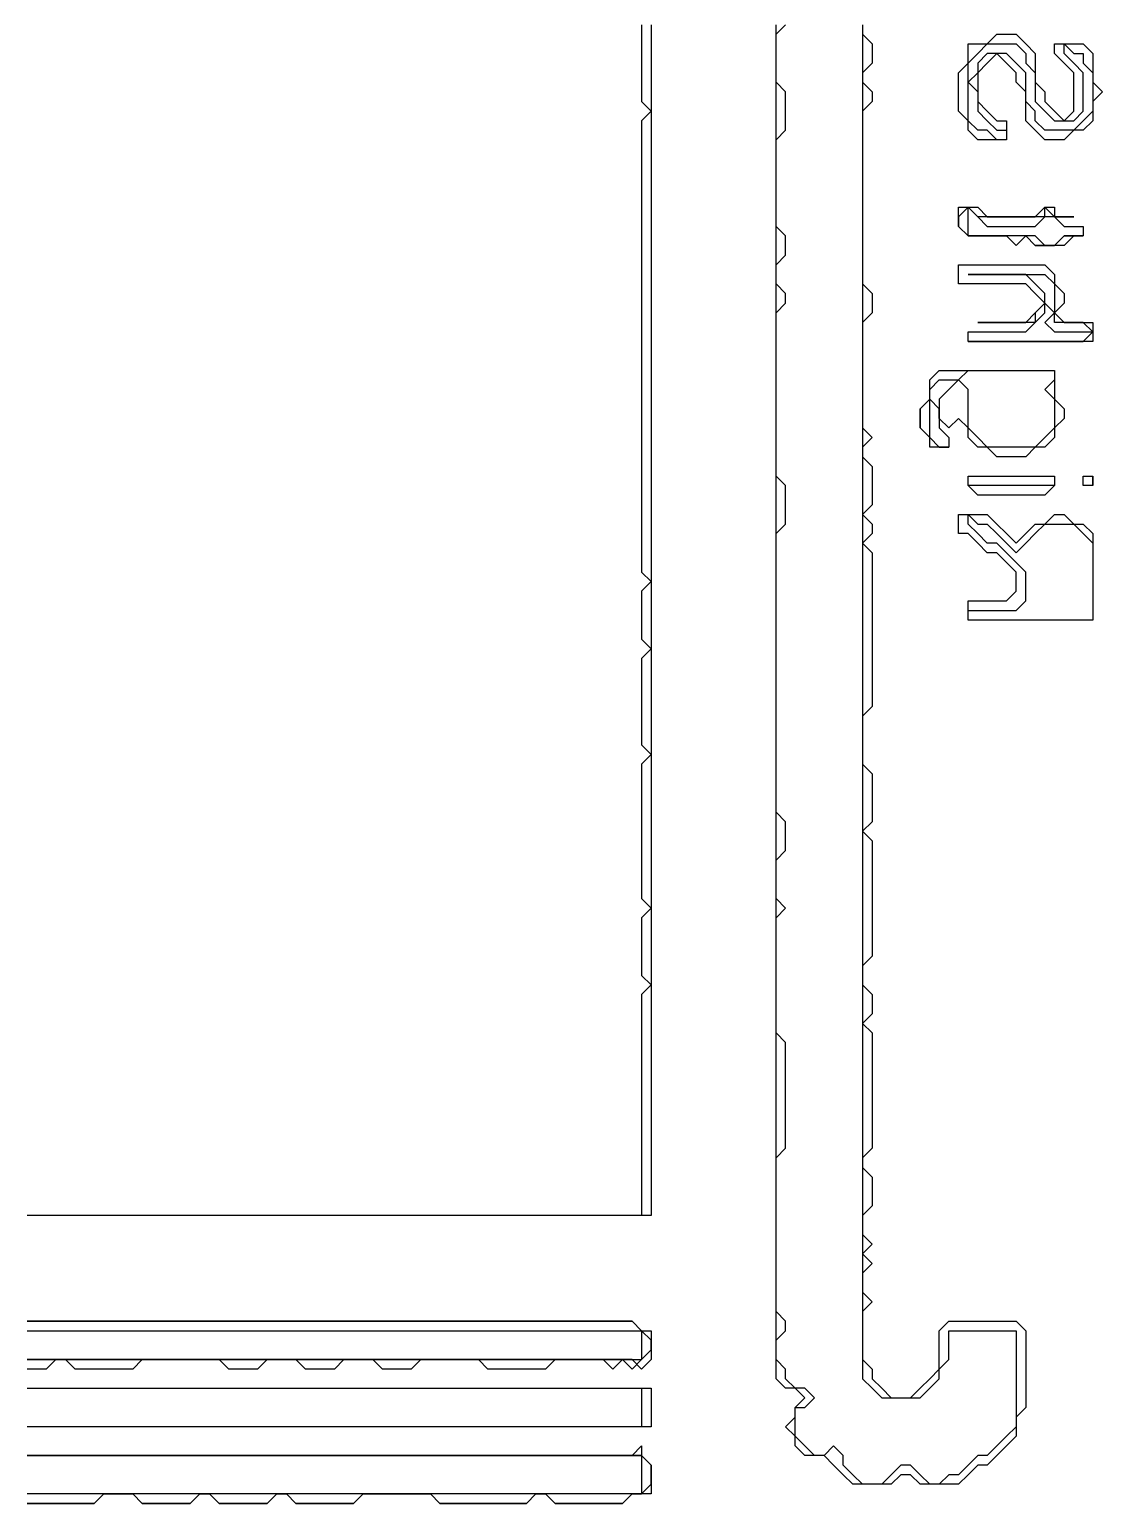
# Model space of a CAD drawing. Header units: metres. Extents: x 61 to 947, y 23 to 655.
# Drawn here: x 835.2 to 947, y 357 to 510.5 of the extents above; entities that cross this region are included whole.
import ezdxf

# ---------------------------------------------------------------- set-up
doc = ezdxf.new("R2010")
doc.units = ezdxf.units.M

msp = doc.modelspace()

# ---------------------------------------------------------------- linework, layer by layer
for points in [[(899, 511, 0), (899, 510, 0), (899, 509, 0), (899, 508, 0), (899, 507, 0), (899, 506, 0), (899, 505, 0), (899, 504, 0), (899, 503, 0), (900, 502, 0), (899, 501, 0), (899, 500, 0), (899, 499, 0), (899, 498, 0), (899, 497, 0), (899, 496, 0), (899, 495, 0), (899, 494, 0), (899, 493, 0), (899, 492, 0), (899, 491, 0), (899, 490, 0), (899, 489, 0), (899, 488, 0), (899, 487, 0), (899, 486, 0), (899, 485, 0), (899, 484, 0), (899, 483, 0), (899, 482, 0), (899, 481, 0), (899, 480, 0), (899, 479, 0), (899, 478, 0), (899, 477, 0), (899, 476, 0), (899, 475, 0), (899, 474, 0), (899, 473, 0), (899, 472, 0), (899, 471, 0), (899, 470, 0), (899, 469, 0), (899, 468, 0), (899, 467, 0), (899, 466, 0), (899, 465, 0), (899, 464, 0), (899, 463, 0), (899, 462, 0), (899, 461, 0), (899, 460, 0), (899, 459, 0), (899, 458, 0), (899, 457, 0), (899, 456, 0), (899, 455, 0), (899, 454, 0), (900, 453, 0), (899, 452, 0), (899, 451, 0), (899, 450, 0), (899, 449, 0), (899, 448, 0), (899, 447, 0), (900, 446, 0), (899, 445, 0), (899, 444, 0), (899, 443, 0), (899, 442, 0), (899, 441, 0), (899, 440, 0), (899, 439, 0), (899, 438, 0), (899, 437, 0), (899, 436, 0), (900, 435, 0), (899, 434, 0), (899, 433, 0), (899, 432, 0), (899, 431, 0), (899, 430, 0), (899, 429, 0), (899, 428, 0), (899, 427, 0), (899, 426, 0), (899, 425, 0), (899, 424, 0), (899, 423, 0), (899, 422, 0), (899, 421, 0), (899, 420, 0), (900, 419, 0), (899, 418, 0), (899, 417, 0), (899, 416, 0), (899, 415, 0), (899, 414, 0), (899, 413, 0), (899, 412, 0), (900, 411, 0), (899, 410, 0), (899, 409, 0), (899, 408, 0), (899, 407, 0), (899, 406, 0), (899, 405, 0), (899, 404, 0), (899, 403, 0), (899, 402, 0), (899, 401, 0), (899, 400, 0), (899, 399, 0), (899, 398, 0), (899, 397, 0), (899, 396, 0), (899, 395, 0), (899, 394, 0), (899, 393, 0), (899, 392, 0), (899, 391, 0), (899, 390, 0), (899, 389, 0), (899, 388, 0), (899, 387, 0), (898, 387, 0), (897, 387, 0), (896, 387, 0), (895, 387, 0), (894, 387, 0), (893, 387, 0), (892, 387, 0), (891, 387, 0), (890, 387, 0), (889, 387, 0), (888, 387, 0), (887, 387, 0), (886, 387, 0), (885, 387, 0), (884, 387, 0), (883, 387, 0), (882, 387, 0), (881, 387, 0), (880, 387, 0), (879, 387, 0), (878, 387, 0), (877, 387, 0), (876, 387, 0), (875, 387, 0), (874, 387, 0), (873, 387, 0), (872, 387, 0), (871, 387, 0), (870, 387, 0), (869, 387, 0), (868, 387, 0), (867, 387, 0), (866, 387, 0), (865, 387, 0), (864, 387, 0), (863, 387, 0), (862, 387, 0), (861, 387, 0), (860, 387, 0), (859, 387, 0), (858, 387, 0), (857, 387, 0), (856, 387, 0), (855, 387, 0), (854, 387, 0), (853, 387, 0), (852, 387, 0), (851, 387, 0), (850, 387, 0), (849, 387, 0), (848, 387, 0), (847, 387, 0), (846, 387, 0), (845, 387, 0), (844, 387, 0), (843, 387, 0), (842, 387, 0), (841, 387, 0), (840, 387, 0), (839, 387, 0), (838, 387, 0), (837, 387, 0), (836, 387, 0), (835, 387, 0)], [(922, 511, 0), (922, 510, 0), (922, 509, 0), (922, 508, 0), (922, 507, 0), (922, 506, 0), (922, 505, 0), (922, 504, 0), (922, 503, 0), (922, 502, 0), (922, 501, 0), (922, 500, 0), (922, 499, 0), (922, 498, 0), (922, 497, 0), (922, 496, 0), (922, 495, 0), (922, 494, 0), (922, 493, 0), (922, 492, 0), (922, 491, 0), (922, 490, 0), (922, 489, 0), (922, 488, 0), (922, 487, 0), (922, 486, 0), (922, 485, 0), (922, 484, 0), (922, 483, 0), (922, 482, 0), (922, 481, 0), (922, 480, 0), (922, 479, 0), (922, 478, 0), (922, 477, 0), (922, 476, 0), (922, 475, 0), (922, 474, 0), (922, 473, 0), (922, 472, 0), (922, 471, 0), (922, 470, 0), (922, 469, 0), (922, 468, 0), (922, 467, 0), (922, 466, 0), (922, 465, 0), (922, 464, 0), (922, 463, 0), (922, 462, 0), (922, 461, 0), (922, 460, 0), (922, 459, 0), (922, 458, 0), (922, 457, 0), (922, 456, 0), (922, 455, 0), (922, 454, 0), (922, 453, 0), (922, 452, 0), (922, 451, 0), (922, 450, 0), (922, 449, 0), (922, 448, 0), (922, 447, 0), (922, 446, 0), (922, 445, 0), (922, 444, 0), (922, 443, 0), (922, 442, 0), (922, 441, 0), (922, 440, 0), (922, 439, 0), (922, 438, 0), (922, 437, 0), (922, 436, 0), (922, 435, 0), (922, 434, 0), (922, 433, 0), (922, 432, 0), (922, 431, 0), (922, 430, 0), (922, 429, 0), (922, 428, 0), (922, 427, 0), (922, 426, 0), (922, 425, 0), (922, 424, 0), (922, 423, 0), (922, 422, 0), (922, 421, 0), (922, 420, 0), (922, 419, 0), (922, 418, 0), (922, 417, 0), (922, 416, 0), (922, 415, 0), (922, 414, 0), (922, 413, 0), (922, 412, 0), (922, 411, 0), (922, 410, 0), (922, 409, 0), (922, 408, 0), (922, 407, 0), (922, 406, 0), (922, 405, 0), (922, 404, 0), (922, 403, 0), (922, 402, 0), (922, 401, 0), (922, 400, 0), (922, 399, 0), (922, 398, 0), (922, 397, 0), (922, 396, 0), (922, 395, 0), (922, 394, 0), (922, 393, 0), (922, 392, 0), (922, 391, 0), (922, 390, 0), (922, 389, 0), (922, 388, 0), (922, 387, 0), (922, 386, 0), (922, 385, 0), (922, 384, 0), (922, 383, 0), (922, 382, 0), (922, 381, 0), (922, 380, 0), (922, 379, 0), (922, 378, 0), (922, 377, 0), (922, 376, 0), (922, 375, 0), (922, 374, 0), (922, 373, 0), (922, 372, 0), (922, 371, 0), (922, 370, 0), (923, 369, 0), (924, 368, 0), (925, 368, 0), (926, 368, 0), (927, 368, 0), (928, 368, 0), (929, 369, 0), (930, 370, 0), (930, 371, 0), (931, 372, 0), (931, 373, 0), (931, 374, 0), (931, 375, 0), (932, 375, 0), (933, 375, 0), (934, 375, 0), (935, 375, 0), (936, 375, 0), (937, 375, 0), (938, 375, 0), (938, 374, 0), (938, 373, 0), (938, 372, 0), (938, 371, 0), (938, 370, 0), (938, 369, 0), (938, 368, 0), (938, 367, 0), (938, 366, 0), (938, 365, 0), (937, 364, 0), (936, 363, 0), (935, 362, 0), (934, 362, 0), (933, 361, 0), (932, 360, 0), (931, 360, 0), (930, 359, 0), (929, 359, 0), (928, 360, 0), (927, 361, 0), (926, 361, 0), (925, 360, 0), (924, 359, 0), (923, 359, 0), (922, 359, 0), (921, 360, 0), (920, 361, 0), (920, 362, 0), (919, 363, 0), (918, 362, 0), (917, 362, 0), (916, 363, 0), (915, 364, 0), (915, 365, 0), (915, 366, 0), (915, 367, 0), (916, 367, 0), (917, 368, 0), (916, 369, 0), (915, 369, 0), (914, 370, 0), (914, 371, 0), (913, 372, 0), (913, 373, 0), (913, 374, 0), (914, 375, 0), (914, 376, 0), (913, 377, 0), (913, 378, 0), (913, 379, 0), (913, 380, 0), (913, 381, 0), (913, 382, 0), (913, 383, 0), (913, 384, 0), (913, 385, 0), (913, 386, 0), (913, 387, 0), (913, 388, 0), (913, 389, 0), (913, 390, 0), (913, 391, 0), (913, 392, 0), (913, 393, 0), (914, 394, 0), (914, 395, 0), (914, 396, 0), (914, 397, 0), (914, 398, 0), (914, 399, 0), (914, 400, 0), (914, 401, 0), (914, 402, 0), (914, 403, 0), (914, 404, 0), (914, 405, 0), (913, 406, 0), (913, 407, 0), (913, 408, 0), (913, 409, 0), (913, 410, 0), (913, 411, 0), (913, 412, 0), (913, 413, 0), (913, 414, 0), (913, 415, 0), (913, 416, 0), (913, 417, 0), (913, 418, 0), (914, 419, 0), (913, 420, 0), (913, 421, 0), (913, 422, 0), (913, 423, 0), (913, 424, 0), (914, 425, 0), (914, 426, 0), (914, 427, 0), (914, 428, 0), (913, 429, 0), (913, 430, 0), (913, 431, 0), (913, 432, 0), (913, 433, 0), (913, 434, 0), (913, 435, 0), (913, 436, 0), (913, 437, 0), (913, 438, 0), (913, 439, 0), (913, 440, 0), (913, 441, 0), (913, 442, 0), (913, 443, 0), (913, 444, 0), (913, 445, 0), (913, 446, 0), (913, 447, 0), (913, 448, 0), (913, 449, 0), (913, 450, 0), (913, 451, 0), (913, 452, 0), (913, 453, 0), (913, 454, 0), (913, 455, 0), (913, 456, 0), (913, 457, 0), (913, 458, 0), (914, 459, 0), (914, 460, 0), (914, 461, 0), (914, 462, 0), (914, 463, 0), (913, 464, 0), (913, 465, 0), (913, 466, 0), (913, 467, 0), (913, 468, 0), (913, 469, 0), (913, 470, 0), (913, 471, 0), (913, 472, 0), (913, 473, 0), (913, 474, 0), (913, 475, 0), (913, 476, 0), (913, 477, 0), (913, 478, 0), (913, 479, 0), (913, 480, 0), (913, 481, 0), (914, 482, 0), (914, 483, 0), (913, 484, 0), (913, 485, 0), (913, 486, 0), (914, 487, 0), (914, 488, 0), (914, 489, 0), (913, 490, 0), (913, 491, 0), (913, 492, 0), (913, 493, 0), (913, 494, 0), (913, 495, 0), (913, 496, 0), (913, 497, 0), (913, 498, 0), (913, 499, 0), (914, 500, 0), (914, 501, 0), (914, 502, 0), (914, 503, 0), (914, 504, 0), (913, 505, 0), (913, 506, 0), (913, 507, 0), (913, 508, 0), (913, 509, 0), (913, 510, 0), (914, 511, 0)], [(835, 375, 0), (836, 375, 0), (837, 375, 0), (838, 375, 0), (839, 375, 0), (840, 375, 0), (841, 375, 0), (842, 375, 0), (843, 375, 0), (844, 375, 0), (845, 375, 0), (846, 375, 0), (847, 375, 0), (848, 375, 0), (849, 375, 0), (850, 375, 0), (851, 375, 0), (852, 375, 0), (853, 375, 0), (854, 375, 0), (855, 375, 0), (856, 375, 0), (857, 375, 0), (858, 375, 0), (859, 375, 0), (860, 375, 0), (861, 375, 0), (862, 375, 0), (863, 375, 0), (864, 375, 0), (865, 375, 0), (866, 375, 0), (867, 375, 0), (868, 375, 0), (869, 375, 0), (870, 375, 0), (871, 375, 0), (872, 375, 0), (873, 375, 0), (874, 375, 0), (875, 375, 0), (876, 375, 0), (877, 375, 0), (878, 375, 0), (879, 375, 0), (880, 375, 0), (881, 375, 0), (882, 375, 0), (883, 375, 0), (884, 375, 0), (885, 375, 0), (886, 375, 0), (887, 375, 0), (888, 375, 0), (889, 375, 0), (890, 375, 0), (891, 375, 0), (892, 375, 0), (893, 375, 0), (894, 375, 0), (895, 375, 0), (896, 375, 0), (897, 375, 0), (898, 375, 0), (899, 375, 0), (899, 374, 0), (899, 373, 0), (899, 372, 0), (898, 371, 0), (897, 372, 0), (896, 371, 0), (895, 372, 0), (894, 372, 0), (893, 372, 0), (892, 372, 0), (891, 372, 0), (890, 372, 0), (889, 371, 0), (888, 371, 0), (887, 371, 0), (886, 371, 0), (885, 371, 0), (884, 371, 0), (883, 371, 0), (882, 372, 0), (881, 372, 0), (880, 372, 0), (879, 372, 0), (878, 372, 0), (877, 372, 0), (876, 372, 0), (875, 371, 0), (874, 371, 0), (873, 371, 0), (872, 371, 0), (871, 372, 0), (870, 372, 0), (869, 372, 0), (868, 372, 0), (867, 371, 0), (866, 371, 0), (865, 371, 0), (864, 371, 0), (863, 372, 0), (862, 372, 0), (861, 372, 0), (860, 372, 0), (859, 371, 0), (858, 371, 0), (857, 371, 0), (856, 371, 0), (855, 372, 0), (854, 372, 0), (853, 372, 0), (852, 372, 0), (851, 372, 0), (850, 372, 0), (849, 372, 0), (848, 372, 0), (847, 372, 0), (846, 371, 0), (845, 371, 0), (844, 371, 0), (843, 371, 0), (842, 371, 0), (841, 371, 0), (840, 371, 0), (839, 372, 0), (838, 372, 0), (837, 371, 0), (836, 371, 0), (835, 371, 0)], [(835, 369, 0), (836, 369, 0), (837, 369, 0), (838, 369, 0), (839, 369, 0), (840, 369, 0), (841, 369, 0), (842, 369, 0), (843, 369, 0), (844, 369, 0), (845, 369, 0), (846, 369, 0), (847, 369, 0), (848, 369, 0), (849, 369, 0), (850, 369, 0), (851, 369, 0), (852, 369, 0), (853, 369, 0), (854, 369, 0), (855, 369, 0), (856, 369, 0), (857, 369, 0), (858, 369, 0), (859, 369, 0), (860, 369, 0), (861, 369, 0), (862, 369, 0), (863, 369, 0), (864, 369, 0), (865, 369, 0), (866, 369, 0), (867, 369, 0), (868, 369, 0), (869, 369, 0), (870, 369, 0), (871, 369, 0), (872, 369, 0), (873, 369, 0), (874, 369, 0), (875, 369, 0), (876, 369, 0), (877, 369, 0), (878, 369, 0), (879, 369, 0), (880, 369, 0), (881, 369, 0), (882, 369, 0), (883, 369, 0), (884, 369, 0), (885, 369, 0), (886, 369, 0), (887, 369, 0), (888, 369, 0), (889, 369, 0), (890, 369, 0), (891, 369, 0), (892, 369, 0), (893, 369, 0), (894, 369, 0), (895, 369, 0), (896, 369, 0), (897, 369, 0), (898, 369, 0), (899, 369, 0), (899, 368, 0), (899, 367, 0), (899, 366, 0), (899, 365, 0), (898, 365, 0), (897, 365, 0), (896, 365, 0), (895, 365, 0), (894, 365, 0), (893, 365, 0), (892, 365, 0), (891, 365, 0), (890, 365, 0), (889, 365, 0), (888, 365, 0), (887, 365, 0), (886, 365, 0), (885, 365, 0), (884, 365, 0), (883, 365, 0), (882, 365, 0), (881, 365, 0), (880, 365, 0), (879, 365, 0), (878, 365, 0), (877, 365, 0), (876, 365, 0), (875, 365, 0), (874, 365, 0), (873, 365, 0), (872, 365, 0), (871, 365, 0), (870, 365, 0), (869, 365, 0), (868, 365, 0), (867, 365, 0), (866, 365, 0), (865, 365, 0), (864, 365, 0), (863, 365, 0), (862, 365, 0), (861, 365, 0), (860, 365, 0), (859, 365, 0), (858, 365, 0), (857, 365, 0), (856, 365, 0), (855, 365, 0), (854, 365, 0), (853, 365, 0), (852, 365, 0), (851, 365, 0), (850, 365, 0), (849, 365, 0), (848, 365, 0), (847, 365, 0), (846, 365, 0), (845, 365, 0), (844, 365, 0), (843, 365, 0), (842, 365, 0), (841, 365, 0), (840, 365, 0), (839, 365, 0), (838, 365, 0), (837, 365, 0), (836, 365, 0), (835, 365, 0)], [(835, 362, 0), (836, 362, 0), (837, 362, 0), (838, 362, 0), (839, 362, 0), (840, 362, 0), (841, 362, 0), (842, 362, 0), (843, 362, 0), (844, 362, 0), (845, 362, 0), (846, 362, 0), (847, 362, 0), (848, 362, 0), (849, 362, 0), (850, 362, 0), (851, 362, 0), (852, 362, 0), (853, 362, 0), (854, 362, 0), (855, 362, 0), (856, 362, 0), (857, 362, 0), (858, 362, 0), (859, 362, 0), (860, 362, 0), (861, 362, 0), (862, 362, 0), (863, 362, 0), (864, 362, 0), (865, 362, 0), (866, 362, 0), (867, 362, 0), (868, 362, 0), (869, 362, 0), (870, 362, 0), (871, 362, 0), (872, 362, 0), (873, 362, 0), (874, 362, 0), (875, 362, 0), (876, 362, 0), (877, 362, 0), (878, 362, 0), (879, 362, 0), (880, 362, 0), (881, 362, 0), (882, 362, 0), (883, 362, 0), (884, 362, 0), (885, 362, 0), (886, 362, 0), (887, 362, 0), (888, 362, 0), (889, 362, 0), (890, 362, 0), (891, 362, 0), (892, 362, 0), (893, 362, 0), (894, 362, 0), (895, 362, 0), (896, 362, 0), (897, 362, 0), (898, 362, 0), (899, 362, 0), (899, 361, 0), (899, 360, 0), (899, 359, 0), (899, 358, 0), (898, 358, 0), (897, 358, 0), (896, 358, 0), (895, 358, 0), (894, 358, 0), (893, 358, 0), (892, 358, 0), (891, 358, 0), (890, 358, 0), (889, 358, 0), (888, 358, 0), (887, 358, 0), (886, 358, 0), (885, 358, 0), (884, 358, 0), (883, 358, 0), (882, 358, 0), (881, 358, 0), (880, 358, 0), (879, 358, 0), (878, 358, 0), (877, 358, 0), (876, 358, 0), (875, 358, 0), (874, 358, 0), (873, 358, 0), (872, 358, 0), (871, 358, 0), (870, 358, 0), (869, 358, 0), (868, 358, 0), (867, 358, 0), (866, 358, 0), (865, 358, 0), (864, 358, 0), (863, 358, 0), (862, 358, 0), (861, 358, 0), (860, 358, 0), (859, 358, 0), (858, 358, 0), (857, 358, 0), (856, 358, 0), (855, 358, 0), (854, 358, 0), (853, 358, 0), (852, 358, 0), (851, 358, 0), (850, 358, 0), (849, 358, 0), (848, 358, 0), (847, 358, 0), (846, 358, 0), (845, 358, 0), (844, 358, 0), (843, 358, 0), (842, 358, 0), (841, 358, 0), (840, 358, 0), (839, 358, 0), (838, 358, 0), (837, 358, 0), (836, 358, 0), (835, 358, 0)]]:
    msp.add_polyline3d(points)
for points in [[(936, 499, 0), (935, 500, 0), (934, 500, 0), (933, 501, 0), (933, 502, 0), (933, 503, 0), (933, 504, 0), (933, 505, 0), (933, 506, 0), (933, 507, 0), (934, 508, 0), (935, 509, 0), (936, 509, 0), (937, 509, 0), (938, 509, 0), (939, 508, 0), (939, 507, 0), (940, 506, 0), (940, 505, 0), (940, 504, 0), (940, 503, 0), (941, 502, 0), (942, 501, 0), (943, 501, 0), (944, 501, 0), (945, 502, 0), (945, 503, 0), (945, 504, 0), (945, 505, 0), (945, 506, 0), (944, 507, 0), (943, 508, 0), (943, 509, 0), (944, 508, 0), (945, 508, 0), (945, 507, 0), (946, 506, 0), (946, 505, 0), (946, 504, 0), (946, 503, 0), (946, 502, 0), (945, 501, 0), (944, 500, 0), (943, 500, 0), (942, 500, 0), (941, 500, 0), (940, 501, 0), (940, 502, 0), (939, 503, 0), (939, 504, 0), (939, 505, 0), (939, 506, 0), (938, 507, 0), (937, 508, 0), (936, 508, 0), (935, 508, 0), (934, 507, 0), (934, 506, 0), (933, 505, 0), (934, 504, 0), (934, 503, 0), (934, 502, 0), (935, 501, 0), (936, 500, 0), (937, 500, 0), (937, 499, 0)], [(941, 488, 0), (940, 489, 0), (939, 489, 0), (938, 489, 0), (937, 489, 0), (936, 489, 0), (935, 489, 0), (934, 489, 0), (933, 489, 0), (933, 490, 0), (933, 491, 0), (933, 492, 0), (934, 491, 0), (935, 490, 0), (936, 490, 0), (937, 490, 0), (938, 490, 0), (939, 490, 0), (940, 490, 0), (941, 491, 0), (941, 492, 0), (942, 492, 0), (942, 491, 0), (943, 490, 0), (944, 490, 0), (945, 490, 0), (945, 489, 0), (944, 489, 0), (943, 489, 0), (942, 488, 0)], [(933, 478, 0), (933, 479, 0), (934, 479, 0), (935, 479, 0), (936, 479, 0), (937, 479, 0), (938, 479, 0), (939, 479, 0), (940, 480, 0), (941, 481, 0), (941, 482, 0), (941, 483, 0), (940, 484, 0), (939, 485, 0), (938, 485, 0), (937, 485, 0), (936, 485, 0), (935, 485, 0), (934, 485, 0), (933, 485, 0), (934, 485, 0), (935, 485, 0), (936, 485, 0), (937, 485, 0), (938, 485, 0), (939, 485, 0), (940, 485, 0), (941, 485, 0), (942, 484, 0), (942, 483, 0), (942, 482, 0), (942, 481, 0), (941, 480, 0), (942, 479, 0), (943, 479, 0), (944, 479, 0), (945, 479, 0), (946, 479, 0), (946, 478, 0), (945, 478, 0), (944, 478, 0), (943, 478, 0), (942, 478, 0), (941, 478, 0), (940, 478, 0), (939, 478, 0), (938, 478, 0), (937, 478, 0), (936, 478, 0), (935, 478, 0), (934, 478, 0)], [(930, 467, 0), (929, 468, 0), (929, 469, 0), (929, 470, 0), (929, 471, 0), (929, 472, 0), (929, 473, 0), (930, 474, 0), (931, 474, 0), (932, 474, 0), (933, 475, 0), (934, 475, 0), (935, 475, 0), (936, 475, 0), (937, 475, 0), (938, 475, 0), (939, 475, 0), (940, 475, 0), (941, 475, 0), (942, 475, 0), (942, 474, 0), (941, 473, 0), (942, 472, 0), (942, 471, 0), (942, 470, 0), (942, 469, 0), (941, 468, 0), (940, 467, 0), (939, 467, 0), (938, 467, 0), (937, 467, 0), (936, 467, 0), (935, 467, 0), (934, 468, 0), (933, 469, 0), (933, 470, 0), (933, 471, 0), (933, 472, 0), (933, 473, 0), (932, 474, 0), (931, 473, 0), (930, 472, 0), (930, 471, 0), (930, 470, 0), (930, 469, 0), (931, 468, 0), (931, 467, 0)], [(933, 463, 0), (933, 464, 0), (934, 464, 0), (935, 464, 0), (936, 464, 0), (937, 464, 0), (938, 464, 0), (939, 464, 0), (940, 464, 0), (941, 464, 0), (942, 464, 0), (942, 463, 0), (941, 463, 0), (940, 463, 0), (939, 463, 0), (938, 463, 0), (937, 463, 0), (936, 463, 0), (935, 463, 0), (934, 463, 0)], [(945, 463, 0), (945, 464, 0), (946, 464, 0), (946, 463, 0)], [(933, 449, 0), (933, 450, 0), (934, 450, 0), (935, 450, 0), (936, 450, 0), (937, 450, 0), (938, 450, 0), (939, 451, 0), (939, 452, 0), (939, 453, 0), (939, 454, 0), (938, 455, 0), (937, 456, 0), (936, 457, 0), (935, 457, 0), (934, 458, 0), (933, 459, 0), (933, 460, 0), (934, 459, 0), (935, 459, 0), (936, 458, 0), (937, 457, 0), (938, 456, 0), (939, 457, 0), (940, 458, 0), (941, 459, 0), (942, 459, 0), (943, 459, 0), (944, 459, 0), (945, 458, 0), (946, 457, 0), (946, 456, 0), (946, 455, 0), (946, 454, 0), (946, 453, 0), (946, 452, 0), (946, 451, 0), (946, 450, 0), (946, 449, 0), (945, 449, 0), (944, 449, 0), (943, 449, 0), (942, 449, 0), (941, 449, 0), (940, 449, 0), (939, 449, 0), (938, 449, 0), (937, 449, 0), (936, 449, 0), (935, 449, 0), (934, 449, 0)]]:
    msp.add_polyline3d(points, close=True)
at = {"layer": '1'}
for points in [[(900, 511, 0), (900, 510, 0), (900, 509, 0), (900, 508, 0), (900, 507, 0), (900, 506, 0), (900, 505, 0), (900, 504, 0), (900, 503, 0), (900, 502, 0), (900, 501, 0), (900, 500, 0), (900, 499, 0), (900, 498, 0), (900, 497, 0), (900, 496, 0), (900, 495, 0), (900, 494, 0), (900, 493, 0), (900, 492, 0), (900, 491, 0), (900, 490, 0), (900, 489, 0), (900, 488, 0), (900, 487, 0), (900, 486, 0), (900, 485, 0), (900, 484, 0), (900, 483, 0), (900, 482, 0), (900, 481, 0), (900, 480, 0), (900, 479, 0), (900, 478, 0), (900, 477, 0), (900, 476, 0), (900, 475, 0), (900, 474, 0), (900, 473, 0), (900, 472, 0), (900, 471, 0), (900, 470, 0), (900, 469, 0), (900, 468, 0), (900, 467, 0), (900, 466, 0), (900, 465, 0), (900, 464, 0), (900, 463, 0), (900, 462, 0), (900, 461, 0), (900, 460, 0), (900, 459, 0), (900, 458, 0), (900, 457, 0), (900, 456, 0), (900, 455, 0), (900, 454, 0), (900, 453, 0), (900, 452, 0), (900, 451, 0), (900, 450, 0), (900, 449, 0), (900, 448, 0), (900, 447, 0), (900, 446, 0), (900, 445, 0), (900, 444, 0), (900, 443, 0), (900, 442, 0), (900, 441, 0), (900, 440, 0), (900, 439, 0), (900, 438, 0), (900, 437, 0), (900, 436, 0), (900, 435, 0), (900, 434, 0), (900, 433, 0), (900, 432, 0), (900, 431, 0), (900, 430, 0), (900, 429, 0), (900, 428, 0), (900, 427, 0), (900, 426, 0), (900, 425, 0), (900, 424, 0), (900, 423, 0), (900, 422, 0), (900, 421, 0), (900, 420, 0), (900, 419, 0), (900, 418, 0), (900, 417, 0), (900, 416, 0), (900, 415, 0), (900, 414, 0), (900, 413, 0), (900, 412, 0), (900, 411, 0), (900, 410, 0), (900, 409, 0), (900, 408, 0), (900, 407, 0), (900, 406, 0), (900, 405, 0), (900, 404, 0), (900, 403, 0), (900, 402, 0), (900, 401, 0), (900, 400, 0), (900, 399, 0), (900, 398, 0), (900, 397, 0), (900, 396, 0), (900, 395, 0), (900, 394, 0), (900, 393, 0), (900, 392, 0), (900, 391, 0), (900, 390, 0), (900, 389, 0), (900, 388, 0), (900, 387, 0), (899, 387, 0), (898, 387, 0), (897, 387, 0), (896, 387, 0), (895, 387, 0), (894, 387, 0), (893, 387, 0), (892, 387, 0), (891, 387, 0), (890, 387, 0), (889, 387, 0), (888, 387, 0), (887, 387, 0), (886, 387, 0), (885, 387, 0), (884, 387, 0), (883, 387, 0), (882, 387, 0), (881, 387, 0), (880, 387, 0), (879, 387, 0), (878, 387, 0), (877, 387, 0), (876, 387, 0), (875, 387, 0), (874, 387, 0), (873, 387, 0), (872, 387, 0), (871, 387, 0), (870, 387, 0), (869, 387, 0), (868, 387, 0), (867, 387, 0), (866, 387, 0), (865, 387, 0), (864, 387, 0), (863, 387, 0), (862, 387, 0), (861, 387, 0), (860, 387, 0), (859, 387, 0), (858, 387, 0), (857, 387, 0), (856, 387, 0), (855, 387, 0), (854, 387, 0), (853, 387, 0), (852, 387, 0), (851, 387, 0), (850, 387, 0), (849, 387, 0), (848, 387, 0), (847, 387, 0), (846, 387, 0), (845, 387, 0), (844, 387, 0), (843, 387, 0), (842, 387, 0), (841, 387, 0), (840, 387, 0), (839, 387, 0), (838, 387, 0), (837, 387, 0), (836, 387, 0), (835, 387, 0)], [(922, 511, 0), (922, 510, 0), (923, 509, 0), (923, 508, 0), (923, 507, 0), (922, 506, 0), (922, 505, 0), (923, 504, 0), (923, 503, 0), (922, 502, 0), (922, 501, 0), (922, 500, 0), (922, 499, 0), (922, 498, 0), (922, 497, 0), (922, 496, 0), (922, 495, 0), (922, 494, 0), (922, 493, 0), (922, 492, 0), (922, 491, 0), (922, 490, 0), (922, 489, 0), (922, 488, 0), (922, 487, 0), (922, 486, 0), (922, 485, 0), (922, 484, 0), (923, 483, 0), (923, 482, 0), (923, 481, 0), (922, 480, 0), (922, 479, 0), (922, 478, 0), (922, 477, 0), (922, 476, 0), (922, 475, 0), (922, 474, 0), (922, 473, 0), (922, 472, 0), (922, 471, 0), (922, 470, 0), (922, 469, 0), (923, 468, 0), (922, 467, 0), (922, 466, 0), (923, 465, 0), (923, 464, 0), (923, 463, 0), (923, 462, 0), (923, 461, 0), (922, 460, 0), (923, 459, 0), (923, 458, 0), (922, 457, 0), (923, 456, 0), (923, 455, 0), (923, 454, 0), (923, 453, 0), (923, 452, 0), (923, 451, 0), (923, 450, 0), (923, 449, 0), (923, 448, 0), (923, 447, 0), (923, 446, 0), (923, 445, 0), (923, 444, 0), (923, 443, 0), (923, 442, 0), (923, 441, 0), (923, 440, 0), (922, 439, 0), (922, 438, 0), (922, 437, 0), (922, 436, 0), (922, 435, 0), (922, 434, 0), (923, 433, 0), (923, 432, 0), (923, 431, 0), (923, 430, 0), (923, 429, 0), (923, 428, 0), (922, 427, 0), (923, 426, 0), (923, 425, 0), (923, 424, 0), (923, 423, 0), (923, 422, 0), (923, 421, 0), (923, 420, 0), (923, 419, 0), (923, 418, 0), (923, 417, 0), (923, 416, 0), (923, 415, 0), (923, 414, 0), (922, 413, 0), (922, 412, 0), (922, 411, 0), (923, 410, 0), (923, 409, 0), (923, 408, 0), (922, 407, 0), (923, 406, 0), (923, 405, 0), (923, 404, 0), (923, 403, 0), (923, 402, 0), (923, 401, 0), (923, 400, 0), (923, 399, 0), (923, 398, 0), (923, 397, 0), (923, 396, 0), (923, 395, 0), (923, 394, 0), (922, 393, 0), (922, 392, 0), (923, 391, 0), (923, 390, 0), (923, 389, 0), (923, 388, 0), (922, 387, 0), (922, 386, 0), (922, 385, 0), (923, 384, 0), (922, 383, 0), (923, 382, 0), (922, 381, 0), (922, 380, 0), (922, 379, 0), (923, 378, 0), (922, 377, 0), (922, 376, 0), (922, 375, 0), (922, 374, 0), (922, 373, 0), (922, 372, 0), (923, 371, 0), (923, 370, 0), (924, 369, 0), (925, 368, 0), (926, 368, 0), (927, 368, 0), (928, 369, 0), (929, 370, 0), (930, 371, 0), (930, 372, 0), (930, 373, 0), (930, 374, 0), (930, 375, 0), (931, 376, 0), (932, 376, 0), (933, 376, 0), (934, 376, 0), (935, 376, 0), (936, 376, 0), (937, 376, 0), (938, 376, 0), (939, 375, 0), (939, 374, 0), (939, 373, 0), (939, 372, 0), (939, 371, 0), (939, 370, 0), (939, 369, 0), (939, 368, 0), (939, 367, 0), (938, 366, 0), (938, 365, 0), (938, 364, 0), (937, 363, 0), (936, 362, 0), (935, 361, 0), (934, 361, 0), (933, 360, 0), (932, 359, 0), (931, 359, 0), (930, 359, 0), (929, 359, 0), (928, 359, 0), (927, 360, 0), (926, 360, 0), (925, 359, 0), (924, 359, 0), (923, 359, 0), (922, 359, 0), (921, 359, 0), (920, 360, 0), (919, 361, 0), (918, 362, 0), (917, 362, 0), (916, 362, 0), (915, 363, 0), (915, 364, 0), (914, 365, 0), (915, 366, 0), (915, 367, 0), (916, 368, 0), (915, 369, 0), (914, 369, 0), (913, 370, 0), (913, 371, 0), (913, 372, 0), (913, 373, 0), (913, 374, 0), (913, 375, 0), (913, 376, 0), (913, 377, 0), (913, 378, 0), (913, 379, 0), (913, 380, 0), (913, 381, 0), (913, 382, 0), (913, 383, 0), (913, 384, 0), (913, 385, 0), (913, 386, 0), (913, 387, 0), (913, 388, 0), (913, 389, 0), (913, 390, 0), (913, 391, 0), (913, 392, 0), (913, 393, 0), (913, 394, 0), (913, 395, 0), (913, 396, 0), (913, 397, 0), (913, 398, 0), (913, 399, 0), (913, 400, 0), (913, 401, 0), (913, 402, 0), (913, 403, 0), (913, 404, 0), (913, 405, 0), (913, 406, 0), (913, 407, 0), (913, 408, 0), (913, 409, 0), (913, 410, 0), (913, 411, 0), (913, 412, 0), (913, 413, 0), (913, 414, 0), (913, 415, 0), (913, 416, 0), (913, 417, 0), (913, 418, 0), (913, 419, 0), (913, 420, 0), (913, 421, 0), (913, 422, 0), (913, 423, 0), (913, 424, 0), (913, 425, 0), (913, 426, 0), (913, 427, 0), (913, 428, 0), (913, 429, 0), (913, 430, 0), (913, 431, 0), (913, 432, 0), (913, 433, 0), (913, 434, 0), (913, 435, 0), (913, 436, 0), (913, 437, 0), (913, 438, 0), (913, 439, 0), (913, 440, 0), (913, 441, 0), (913, 442, 0), (913, 443, 0), (913, 444, 0), (913, 445, 0), (913, 446, 0), (913, 447, 0), (913, 448, 0), (913, 449, 0), (913, 450, 0), (913, 451, 0), (913, 452, 0), (913, 453, 0), (913, 454, 0), (913, 455, 0), (913, 456, 0), (913, 457, 0), (913, 458, 0), (913, 459, 0), (913, 460, 0), (913, 461, 0), (913, 462, 0), (913, 463, 0), (913, 464, 0), (913, 465, 0), (913, 466, 0), (913, 467, 0), (913, 468, 0), (913, 469, 0), (913, 470, 0), (913, 471, 0), (913, 472, 0), (913, 473, 0), (913, 474, 0), (913, 475, 0), (913, 476, 0), (913, 477, 0), (913, 478, 0), (913, 479, 0), (913, 480, 0), (913, 481, 0), (913, 482, 0), (913, 483, 0), (913, 484, 0), (913, 485, 0), (913, 486, 0), (913, 487, 0), (913, 488, 0), (913, 489, 0), (913, 490, 0), (913, 491, 0), (913, 492, 0), (913, 493, 0), (913, 494, 0), (913, 495, 0), (913, 496, 0), (913, 497, 0), (913, 498, 0), (913, 499, 0), (913, 500, 0), (913, 501, 0), (913, 502, 0), (913, 503, 0), (913, 504, 0), (913, 505, 0), (913, 506, 0), (913, 507, 0), (913, 508, 0), (913, 509, 0), (913, 510, 0), (913, 511, 0)], [(835, 376, 0), (836, 376, 0), (837, 376, 0), (838, 376, 0), (839, 376, 0), (840, 376, 0), (841, 376, 0), (842, 376, 0), (843, 376, 0), (844, 376, 0), (845, 376, 0), (846, 376, 0), (847, 376, 0), (848, 376, 0), (849, 376, 0), (850, 376, 0), (851, 376, 0), (852, 376, 0), (853, 376, 0), (854, 376, 0), (855, 376, 0), (856, 376, 0), (857, 376, 0), (858, 376, 0), (859, 376, 0), (860, 376, 0), (861, 376, 0), (862, 376, 0), (863, 376, 0), (864, 376, 0), (865, 376, 0), (866, 376, 0), (867, 376, 0), (868, 376, 0), (869, 376, 0), (870, 376, 0), (871, 376, 0), (872, 376, 0), (873, 376, 0), (874, 376, 0), (875, 376, 0), (876, 376, 0), (877, 376, 0), (878, 376, 0), (879, 376, 0), (880, 376, 0), (881, 376, 0), (882, 376, 0), (883, 376, 0), (884, 376, 0), (885, 376, 0), (886, 376, 0), (887, 376, 0), (888, 376, 0), (889, 376, 0), (890, 376, 0), (891, 376, 0), (892, 376, 0), (893, 376, 0), (894, 376, 0), (895, 376, 0), (896, 376, 0), (897, 376, 0), (898, 376, 0), (899, 375, 0), (900, 375, 0), (900, 374, 0), (900, 373, 0), (900, 372, 0), (899, 371, 0), (898, 372, 0), (897, 372, 0), (896, 372, 0), (895, 372, 0), (894, 372, 0), (893, 372, 0), (892, 372, 0), (891, 372, 0), (890, 372, 0), (889, 372, 0), (888, 372, 0), (887, 372, 0), (886, 372, 0), (885, 372, 0), (884, 372, 0), (883, 372, 0), (882, 372, 0), (881, 372, 0), (880, 372, 0), (879, 372, 0), (878, 372, 0), (877, 372, 0), (876, 372, 0), (875, 372, 0), (874, 372, 0), (873, 372, 0), (872, 372, 0), (871, 372, 0), (870, 372, 0), (869, 372, 0), (868, 372, 0), (867, 372, 0), (866, 372, 0), (865, 372, 0), (864, 372, 0), (863, 372, 0), (862, 372, 0), (861, 372, 0), (860, 372, 0), (859, 372, 0), (858, 372, 0), (857, 372, 0), (856, 372, 0), (855, 372, 0), (854, 372, 0), (853, 372, 0), (852, 372, 0), (851, 372, 0), (850, 372, 0), (849, 372, 0), (848, 372, 0), (847, 372, 0), (846, 372, 0), (845, 372, 0), (844, 372, 0), (843, 372, 0), (842, 372, 0), (841, 372, 0), (840, 372, 0), (839, 372, 0), (838, 372, 0), (837, 372, 0), (836, 372, 0), (835, 372, 0)], [(835, 372, 0), (836, 372, 0), (837, 372, 0), (838, 372, 0), (839, 372, 0), (840, 372, 0), (841, 372, 0), (842, 372, 0), (843, 372, 0), (844, 372, 0), (845, 372, 0), (846, 372, 0), (847, 372, 0), (848, 372, 0), (849, 372, 0), (850, 372, 0), (851, 372, 0), (852, 372, 0), (853, 372, 0), (854, 372, 0), (855, 372, 0), (856, 372, 0), (857, 372, 0), (858, 372, 0), (859, 372, 0), (860, 372, 0), (861, 372, 0), (862, 372, 0), (863, 372, 0), (864, 372, 0), (865, 372, 0), (866, 372, 0), (867, 372, 0), (868, 372, 0), (869, 372, 0), (870, 372, 0), (871, 372, 0), (872, 372, 0), (873, 372, 0), (874, 372, 0), (875, 372, 0), (876, 372, 0), (877, 372, 0), (878, 372, 0), (879, 372, 0), (880, 372, 0), (881, 372, 0), (882, 372, 0), (883, 372, 0), (884, 372, 0), (885, 372, 0), (886, 372, 0), (887, 372, 0), (888, 372, 0), (889, 372, 0), (890, 372, 0), (891, 372, 0), (892, 372, 0), (893, 372, 0), (894, 372, 0), (895, 372, 0), (896, 372, 0), (897, 372, 0), (898, 372, 0), (899, 372, 0), (900, 373, 0), (900, 374, 0), (899, 375, 0), (898, 376, 0), (897, 376, 0), (896, 376, 0), (895, 376, 0), (894, 376, 0), (893, 376, 0), (892, 376, 0), (891, 376, 0), (890, 376, 0), (889, 376, 0), (888, 376, 0), (887, 376, 0), (886, 376, 0), (885, 376, 0), (884, 376, 0), (883, 376, 0), (882, 376, 0), (881, 376, 0), (880, 376, 0), (879, 376, 0), (878, 376, 0), (877, 376, 0), (876, 376, 0), (875, 376, 0), (874, 376, 0), (873, 376, 0), (872, 376, 0), (871, 376, 0), (870, 376, 0), (869, 376, 0), (868, 376, 0), (867, 376, 0), (866, 376, 0), (865, 376, 0), (864, 376, 0), (863, 376, 0), (862, 376, 0), (861, 376, 0), (860, 376, 0), (859, 376, 0), (858, 376, 0), (857, 376, 0), (856, 376, 0), (855, 376, 0), (854, 376, 0), (853, 376, 0), (852, 376, 0), (851, 376, 0), (850, 376, 0), (849, 376, 0), (848, 376, 0), (847, 376, 0), (846, 376, 0), (845, 376, 0), (844, 376, 0), (843, 376, 0), (842, 376, 0), (841, 376, 0), (840, 376, 0), (839, 376, 0), (838, 376, 0), (837, 376, 0), (836, 376, 0), (835, 376, 0)], [(835, 369, 0), (836, 369, 0), (837, 369, 0), (838, 369, 0), (839, 369, 0), (840, 369, 0), (841, 369, 0), (842, 369, 0), (843, 369, 0), (844, 369, 0), (845, 369, 0), (846, 369, 0), (847, 369, 0), (848, 369, 0), (849, 369, 0), (850, 369, 0), (851, 369, 0), (852, 369, 0), (853, 369, 0), (854, 369, 0), (855, 369, 0), (856, 369, 0), (857, 369, 0), (858, 369, 0), (859, 369, 0), (860, 369, 0), (861, 369, 0), (862, 369, 0), (863, 369, 0), (864, 369, 0), (865, 369, 0), (866, 369, 0), (867, 369, 0), (868, 369, 0), (869, 369, 0), (870, 369, 0), (871, 369, 0), (872, 369, 0), (873, 369, 0), (874, 369, 0), (875, 369, 0), (876, 369, 0), (877, 369, 0), (878, 369, 0), (879, 369, 0), (880, 369, 0), (881, 369, 0), (882, 369, 0), (883, 369, 0), (884, 369, 0), (885, 369, 0), (886, 369, 0), (887, 369, 0), (888, 369, 0), (889, 369, 0), (890, 369, 0), (891, 369, 0), (892, 369, 0), (893, 369, 0), (894, 369, 0), (895, 369, 0), (896, 369, 0), (897, 369, 0), (898, 369, 0), (899, 369, 0), (900, 369, 0), (900, 368, 0), (900, 367, 0), (900, 366, 0), (900, 365, 0), (899, 365, 0), (898, 365, 0), (897, 365, 0), (896, 365, 0), (895, 365, 0), (894, 365, 0), (893, 365, 0), (892, 365, 0), (891, 365, 0), (890, 365, 0), (889, 365, 0), (888, 365, 0), (887, 365, 0), (886, 365, 0), (885, 365, 0), (884, 365, 0), (883, 365, 0), (882, 365, 0), (881, 365, 0), (880, 365, 0), (879, 365, 0), (878, 365, 0), (877, 365, 0), (876, 365, 0), (875, 365, 0), (874, 365, 0), (873, 365, 0), (872, 365, 0), (871, 365, 0), (870, 365, 0), (869, 365, 0), (868, 365, 0), (867, 365, 0), (866, 365, 0), (865, 365, 0), (864, 365, 0), (863, 365, 0), (862, 365, 0), (861, 365, 0), (860, 365, 0), (859, 365, 0), (858, 365, 0), (857, 365, 0), (856, 365, 0), (855, 365, 0), (854, 365, 0), (853, 365, 0), (852, 365, 0), (851, 365, 0), (850, 365, 0), (849, 365, 0), (848, 365, 0), (847, 365, 0), (846, 365, 0), (845, 365, 0), (844, 365, 0), (843, 365, 0), (842, 365, 0), (841, 365, 0), (840, 365, 0), (839, 365, 0), (838, 365, 0), (837, 365, 0), (836, 365, 0), (835, 365, 0)], [(835, 362, 0), (836, 362, 0), (837, 362, 0), (838, 362, 0), (839, 362, 0), (840, 362, 0), (841, 362, 0), (842, 362, 0), (843, 362, 0), (844, 362, 0), (845, 362, 0), (846, 362, 0), (847, 362, 0), (848, 362, 0), (849, 362, 0), (850, 362, 0), (851, 362, 0), (852, 362, 0), (853, 362, 0), (854, 362, 0), (855, 362, 0), (856, 362, 0), (857, 362, 0), (858, 362, 0), (859, 362, 0), (860, 362, 0), (861, 362, 0), (862, 362, 0), (863, 362, 0), (864, 362, 0), (865, 362, 0), (866, 362, 0), (867, 362, 0), (868, 362, 0), (869, 362, 0), (870, 362, 0), (871, 362, 0), (872, 362, 0), (873, 362, 0), (874, 362, 0), (875, 362, 0), (876, 362, 0), (877, 362, 0), (878, 362, 0), (879, 362, 0), (880, 362, 0), (881, 362, 0), (882, 362, 0), (883, 362, 0), (884, 362, 0), (885, 362, 0), (886, 362, 0), (887, 362, 0), (888, 362, 0), (889, 362, 0), (890, 362, 0), (891, 362, 0), (892, 362, 0), (893, 362, 0), (894, 362, 0), (895, 362, 0), (896, 362, 0), (897, 362, 0), (898, 362, 0), (899, 363, 0), (899, 362, 0), (900, 361, 0), (900, 360, 0), (900, 359, 0), (900, 358, 0), (899, 358, 0), (898, 358, 0), (897, 357, 0), (896, 357, 0), (895, 357, 0), (894, 357, 0), (893, 357, 0), (892, 357, 0), (891, 357, 0), (890, 357, 0), (889, 358, 0), (888, 358, 0), (887, 357, 0), (886, 357, 0), (885, 357, 0), (884, 357, 0), (883, 357, 0), (882, 357, 0), (881, 357, 0), (880, 357, 0), (879, 357, 0), (878, 357, 0), (877, 358, 0), (876, 358, 0), (875, 358, 0), (874, 358, 0), (873, 358, 0), (872, 358, 0), (871, 358, 0), (870, 358, 0), (869, 357, 0), (868, 357, 0), (867, 357, 0), (866, 357, 0), (865, 357, 0), (864, 357, 0), (863, 357, 0), (862, 358, 0), (861, 358, 0), (860, 357, 0), (859, 357, 0), (858, 357, 0), (857, 357, 0), (856, 357, 0), (855, 357, 0), (854, 358, 0), (853, 358, 0), (852, 357, 0), (851, 357, 0), (850, 357, 0), (849, 357, 0), (848, 357, 0), (847, 357, 0), (846, 358, 0), (845, 358, 0), (844, 358, 0), (843, 358, 0), (842, 357, 0), (841, 357, 0), (840, 357, 0), (839, 357, 0), (838, 357, 0), (837, 357, 0), (836, 357, 0), (835, 357, 0)], [(835, 357, 0), (836, 357, 0), (837, 357, 0), (838, 357, 0), (839, 357, 0), (840, 357, 0), (841, 357, 0), (842, 357, 0), (843, 358, 0), (844, 358, 0), (845, 358, 0), (846, 358, 0), (847, 357, 0), (848, 357, 0), (849, 357, 0), (850, 357, 0), (851, 357, 0), (852, 357, 0), (853, 358, 0), (854, 358, 0), (855, 357, 0), (856, 357, 0), (857, 357, 0), (858, 357, 0), (859, 357, 0), (860, 357, 0), (861, 358, 0), (862, 358, 0), (863, 357, 0), (864, 357, 0), (865, 357, 0), (866, 357, 0), (867, 357, 0), (868, 357, 0), (869, 357, 0), (870, 358, 0), (871, 358, 0), (872, 358, 0), (873, 358, 0), (874, 358, 0), (875, 358, 0), (876, 358, 0), (877, 358, 0), (878, 357, 0), (879, 357, 0), (880, 357, 0), (881, 357, 0), (882, 357, 0), (883, 357, 0), (884, 357, 0), (885, 357, 0), (886, 357, 0), (887, 357, 0), (888, 358, 0), (889, 358, 0), (890, 357, 0), (891, 357, 0), (892, 357, 0), (893, 357, 0), (894, 357, 0), (895, 357, 0), (896, 357, 0), (897, 357, 0), (898, 358, 0), (899, 358, 0), (900, 359, 0), (900, 360, 0), (900, 361, 0), (899, 362, 0), (898, 362, 0), (897, 362, 0), (896, 362, 0), (895, 362, 0), (894, 362, 0), (893, 362, 0), (892, 362, 0), (891, 362, 0), (890, 362, 0), (889, 362, 0), (888, 362, 0), (887, 362, 0), (886, 362, 0), (885, 362, 0), (884, 362, 0), (883, 362, 0), (882, 362, 0), (881, 362, 0), (880, 362, 0), (879, 362, 0), (878, 362, 0), (877, 362, 0), (876, 362, 0), (875, 362, 0), (874, 362, 0), (873, 362, 0), (872, 362, 0), (871, 362, 0), (870, 362, 0), (869, 362, 0), (868, 362, 0), (867, 362, 0), (866, 362, 0), (865, 362, 0), (864, 362, 0), (863, 362, 0), (862, 362, 0), (861, 362, 0), (860, 362, 0), (859, 362, 0), (858, 362, 0), (857, 362, 0), (856, 362, 0), (855, 362, 0), (854, 362, 0), (853, 362, 0), (852, 362, 0), (851, 362, 0), (850, 362, 0), (849, 362, 0), (848, 362, 0), (847, 362, 0), (846, 362, 0), (845, 362, 0), (844, 362, 0), (843, 362, 0), (842, 362, 0), (841, 362, 0), (840, 362, 0), (839, 362, 0), (838, 362, 0), (837, 362, 0), (836, 362, 0), (835, 362, 0)]]:
    msp.add_polyline3d(points, dxfattribs=at)
for points in [[(934, 499, 0), (933, 500, 0), (933, 501, 0), (932, 502, 0), (932, 503, 0), (932, 504, 0), (932, 505, 0), (932, 506, 0), (933, 507, 0), (933, 508, 0), (933, 509, 0), (934, 509, 0), (935, 509, 0), (936, 510, 0), (937, 510, 0), (938, 510, 0), (939, 509, 0), (940, 508, 0), (940, 507, 0), (940, 506, 0), (940, 505, 0), (941, 504, 0), (941, 503, 0), (942, 502, 0), (943, 501, 0), (944, 502, 0), (944, 503, 0), (944, 504, 0), (944, 505, 0), (944, 506, 0), (943, 507, 0), (942, 508, 0), (942, 509, 0), (943, 509, 0), (944, 509, 0), (945, 509, 0), (946, 508, 0), (946, 507, 0), (946, 506, 0), (946, 505, 0), (947, 504, 0), (946, 503, 0), (946, 502, 0), (946, 501, 0), (945, 500, 0), (944, 500, 0), (943, 499, 0), (942, 499, 0), (941, 499, 0), (940, 500, 0), (939, 501, 0), (939, 502, 0), (939, 503, 0), (939, 504, 0), (938, 505, 0), (938, 506, 0), (937, 507, 0), (936, 508, 0), (935, 507, 0), (934, 506, 0), (934, 505, 0), (934, 504, 0), (934, 503, 0), (935, 502, 0), (936, 501, 0), (937, 501, 0), (937, 500, 0), (937, 499, 0), (936, 499, 0), (935, 499, 0)], [(938, 488, 0), (937, 489, 0), (936, 489, 0), (935, 489, 0), (934, 489, 0), (933, 489, 0), (932, 490, 0), (932, 491, 0), (932, 492, 0), (933, 492, 0), (934, 492, 0), (935, 491, 0), (936, 491, 0), (937, 491, 0), (938, 491, 0), (939, 491, 0), (940, 491, 0), (941, 492, 0), (942, 491, 0), (943, 491, 0), (944, 491, 0), (943, 491, 0), (942, 491, 0), (941, 491, 0), (940, 491, 0), (939, 491, 0), (938, 491, 0), (937, 491, 0), (936, 491, 0), (935, 491, 0), (934, 491, 0), (933, 492, 0), (932, 491, 0), (932, 490, 0), (933, 489, 0), (934, 489, 0), (935, 489, 0), (936, 489, 0), (937, 489, 0), (938, 488, 0), (939, 489, 0), (940, 488, 0), (941, 488, 0), (942, 488, 0), (943, 489, 0), (944, 489, 0), (945, 489, 0), (944, 489, 0), (943, 488, 0), (942, 488, 0), (941, 488, 0), (940, 488, 0), (939, 489, 0)], [(933, 478, 0), (934, 478, 0), (935, 478, 0), (936, 478, 0), (937, 478, 0), (938, 478, 0), (939, 478, 0), (940, 478, 0), (941, 478, 0), (942, 478, 0), (943, 478, 0), (944, 478, 0), (945, 478, 0), (946, 479, 0), (945, 480, 0), (944, 480, 0), (943, 480, 0), (942, 480, 0), (942, 481, 0), (941, 482, 0), (940, 481, 0), (940, 480, 0), (939, 480, 0), (938, 480, 0), (937, 480, 0), (936, 480, 0), (935, 480, 0), (934, 480, 0), (935, 480, 0), (936, 480, 0), (937, 480, 0), (938, 480, 0), (939, 480, 0), (940, 481, 0), (941, 482, 0), (940, 483, 0), (939, 484, 0), (938, 484, 0), (937, 484, 0), (936, 484, 0), (935, 484, 0), (934, 484, 0), (933, 484, 0), (932, 484, 0), (932, 485, 0), (932, 486, 0), (933, 486, 0), (934, 486, 0), (935, 486, 0), (936, 486, 0), (937, 486, 0), (938, 486, 0), (939, 486, 0), (940, 486, 0), (941, 486, 0), (942, 485, 0), (942, 484, 0), (943, 483, 0), (943, 482, 0), (942, 481, 0), (943, 480, 0), (944, 480, 0), (945, 480, 0), (946, 480, 0), (946, 479, 0), (946, 478, 0), (945, 478, 0), (944, 478, 0), (943, 478, 0), (942, 478, 0), (941, 478, 0), (940, 478, 0), (939, 478, 0), (938, 478, 0), (937, 478, 0), (936, 478, 0), (935, 478, 0), (934, 478, 0)], [(936, 466, 0), (935, 467, 0), (934, 467, 0), (933, 468, 0), (933, 469, 0), (932, 470, 0), (931, 469, 0), (930, 470, 0), (930, 471, 0), (929, 472, 0), (928, 471, 0), (928, 470, 0), (928, 469, 0), (929, 468, 0), (930, 467, 0), (931, 467, 0), (930, 467, 0), (929, 467, 0), (929, 468, 0), (928, 469, 0), (928, 470, 0), (928, 471, 0), (929, 472, 0), (929, 473, 0), (929, 474, 0), (930, 475, 0), (931, 475, 0), (932, 475, 0), (933, 475, 0), (934, 475, 0), (935, 475, 0), (936, 475, 0), (937, 475, 0), (938, 475, 0), (939, 475, 0), (940, 475, 0), (941, 475, 0), (942, 475, 0), (942, 474, 0), (942, 473, 0), (942, 472, 0), (943, 471, 0), (943, 470, 0), (942, 469, 0), (942, 468, 0), (941, 467, 0), (940, 467, 0), (939, 466, 0), (938, 466, 0), (937, 466, 0)], [(934, 462, 0), (933, 463, 0), (933, 464, 0), (934, 464, 0), (935, 464, 0), (936, 464, 0), (937, 464, 0), (938, 464, 0), (939, 464, 0), (940, 464, 0), (941, 464, 0), (942, 464, 0), (942, 463, 0), (941, 462, 0), (940, 462, 0), (939, 462, 0), (938, 462, 0), (937, 462, 0), (936, 462, 0), (935, 462, 0)], [(946, 463, 0), (946, 464, 0)], [(933, 449, 0), (933, 450, 0), (933, 451, 0), (934, 451, 0), (935, 451, 0), (936, 451, 0), (937, 451, 0), (938, 452, 0), (938, 453, 0), (938, 454, 0), (937, 455, 0), (936, 456, 0), (935, 456, 0), (934, 457, 0), (933, 458, 0), (932, 458, 0), (932, 459, 0), (932, 460, 0), (933, 460, 0), (934, 460, 0), (935, 460, 0), (936, 459, 0), (937, 458, 0), (938, 457, 0), (939, 458, 0), (940, 459, 0), (941, 459, 0), (942, 460, 0), (943, 460, 0), (944, 459, 0), (945, 459, 0), (946, 458, 0), (946, 457, 0), (946, 456, 0), (946, 455, 0), (946, 454, 0), (946, 453, 0), (946, 452, 0), (946, 451, 0), (946, 450, 0), (946, 449, 0), (945, 449, 0), (944, 449, 0), (943, 449, 0), (942, 449, 0), (941, 449, 0), (940, 449, 0), (939, 449, 0), (938, 449, 0), (937, 449, 0), (936, 449, 0), (935, 449, 0), (934, 449, 0)]]:
    msp.add_polyline3d(points, close=True, dxfattribs=at)

doc.saveas('drawing.dxf')
